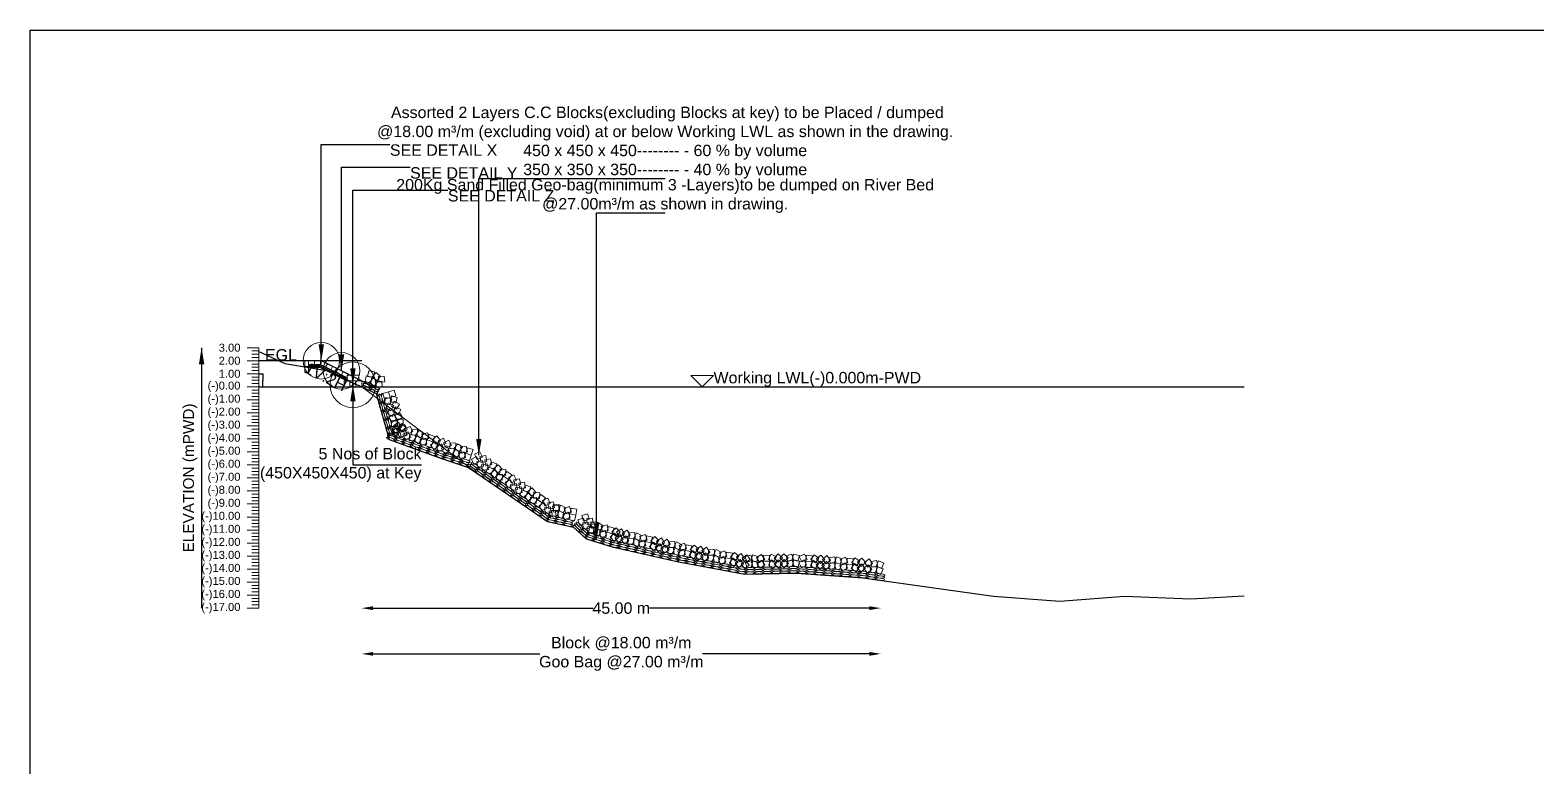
# Model space of a CAD drawing. Header units: inches. Extents: x 89000 to 1304432, y -10828 to 220529.
# Drawn here: x 1253995 to 1260590, y 163904 to 167133 of the extents above; entities that cross this region are included whole.
import ezdxf

# ---------------------------------------------------------------- set-up
doc = ezdxf.new("R2010")
doc.units = ezdxf.units.IN
doc.header["$LTSCALE"] = 7
doc.header["$MEASUREMENT"] = 0
for name, color, linetype, lineweight in [('Cross Section Labels', 7, 'Continuous', 9), ('Existing_Bed_Level for Xsection', 7, 'Continuous', 25), ('Long Section Labels', 7, 'Continuous', 9)]:
    doc.layers.add(name, color=color, linetype=linetype, lineweight=lineweight)
doc.styles.get("Standard").update_dxf_attribs({"font": 'arial.ttf'})
doc.dimstyles.new('Appron Lebeling Style', dxfattribs={"dimtxt": 50, "dimasz": 50, "dimexe": 0.18, "dimexo": 0.0625, "dimgap": 0.09, "dimtad": 0, "dimtih": 1, "dimtoh": 1, "dimdec": 4, "dimzin": 0, "dimdsep": 46, "dimtxsty": 'Standard', "dimcen": 0.09, "dimse1": 1, "dimse2": 1, "dimadec": 0, "dimazin": 0, "dimtfac": 1, "dimtdec": 4, "dimtofl": 0, "dimtmove": 0, "dimatfit": 3, "dimfxl": 1, "dimtolj": 1, "dimtzin": 0, "dimarcsym": 0})
doc.dimstyles.get("Standard").update_dxf_attribs({"dimtxt": 0.18, "dimasz": 0.18, "dimexe": 0.18, "dimexo": 0.0625, "dimgap": 0.09, "dimtad": 0, "dimtih": 1, "dimtoh": 1, "dimdec": 4, "dimzin": 0, "dimdsep": 46, "dimtxsty": 'Standard', "dimcen": 0.09, "dimadec": 0, "dimazin": 0, "dimtfac": 1, "dimtdec": 4, "dimtofl": 0, "dimtmove": 0, "dimatfit": 3, "dimfxl": 1, "dimtolj": 1, "dimtzin": 0, "dimarcsym": 0})

# ---------------------------------------------------------------- blocks, each defined once
blk = doc.blocks.new('*D56')
at = {"layer": 'Cross Section Labels', "color": 0, "lineweight": -2, "transparency": 16777216}
for p, q in [((1255495.4, 164603.2), (1256457.2, 164603.2)), ((1257666.2, 164603.2), (1256704.4, 164603.2))]:
    blk.add_line(p, q, dxfattribs=at)
at = {"layer": 'Cross Section Labels', "color": 0, "transparency": 16777216}
for points in [[(1255495.4, 164611.5), (1255495.4, 164594.9), (1255445.4, 164603.2)], [(1257666.2, 164611.5), (1257666.2, 164594.9), (1257716.2, 164603.2)]]:
    blk.add_solid(points, dxfattribs=at)
at = {"layer": 'Defpoints', "color": 0, "transparency": 16777216}
for p in [(1255445.4, 165572.2), (1257716.2, 164724.6), (1257716.2, 164603.2)]:
    blk.add_point(p, dxfattribs=at)
at = {"layer": 'Cross Section Labels', "color": 0, "transparency": 16777216, "insert": (1256580.8, 164603.2), "char_height": 50, "attachment_point": 5}
blk.add_mtext('\\A1;45.00 m', dxfattribs=at)
blk = doc.blocks.new('*D57')
at = {"layer": 'Cross Section Labels', "color": 0, "lineweight": -2, "transparency": 16777216}
for p, q in [((1255495.4, 164403.2), (1256225.2, 164403.2)), ((1257666.2, 164403.2), (1256936.4, 164403.2))]:
    blk.add_line(p, q, dxfattribs=at)
at = {"layer": 'Cross Section Labels', "color": 0, "transparency": 16777216}
for points in [[(1255495.4, 164411.5), (1255495.4, 164394.9), (1255445.4, 164403.2)], [(1257666.2, 164411.5), (1257666.2, 164394.9), (1257716.2, 164403.2)]]:
    blk.add_solid(points, dxfattribs=at)
at = {"layer": 'Defpoints', "color": 0, "transparency": 16777216}
for p in [(1255445.4, 165572.2), (1257716.2, 164724.6), (1257716.2, 164403.2)]:
    blk.add_point(p, dxfattribs=at)
at = {"layer": 'Cross Section Labels', "color": 0, "transparency": 16777216, "insert": (1256580.8, 164403.2), "char_height": 50, "attachment_point": 5}
blk.add_mtext('\\A1;Block @18.00 m³/m ^JGoo Bag @27.00 m³/m ', dxfattribs=at)
blk = doc.blocks.new('*D96')
at = {"layer": 'Cross Section Labels', "color": 0, "lineweight": -2, "transparency": 16777216}
for p, q in [((1254995.1, 165629.2), (1255013.8, 165629.2)), ((1255013.6, 165629), (1255013.6, 165600.9)), ((1254995.1, 165572.2), (1255013.8, 165572.2)), ((1255013.6, 165572.4), (1255013.6, 165600.5))]:
    blk.add_line(p, q, dxfattribs=at)
at = {"layer": 'Cross Section Labels', "color": 0, "transparency": 16777216}
for points in [[(1255013.6, 165629), (1255013.7, 165629), (1255013.6, 165629.2)], [(1255013.6, 165572.4), (1255013.7, 165572.4), (1255013.6, 165572.2)]]:
    blk.add_solid(points, dxfattribs=at)
at = {"layer": 'Defpoints', "color": 0, "transparency": 16777216}
for p in [(1254995.1, 165629.2), (1254995.1, 165572.2), (1255013.6, 165572.2)]:
    blk.add_point(p, dxfattribs=at)
at = {"layer": 'Cross Section Labels', "color": 0, "transparency": 16777216, "insert": (1255013.6, 165600.7), "char_height": 0.18, "attachment_point": 5}
blk.add_mtext('\\A1;57.0000', dxfattribs=at)

msp = doc.modelspace()

# ---------------------------------------------------------------- linework, layer by layer
msp.add_lwpolyline([(1253995.05601, 167133.42237), (1263995.05601, 167133.42237), (1263995.05601, 160062.42237), (1253995.05601, 160062.42237)], close=True)
at = {"layer": 'Cross Section Labels'}
msp.add_line((1255964.09012, 165183.60105), (1255445.38795, 165572.21237), dxfattribs=at)
msp.add_lwpolyline([(1256934.38795, 165572.21237), (1256984.38795, 165622.21237), (1256884.38795, 165622.21237)], close=True, dxfattribs=at)
for centre, radius in [((1255268.68795, 165686.21237), 80), ((1255357.03795, 165642.03737), 80), ((1255406.91295, 165580.76237), 100)]:
    msp.add_circle(centre, radius, dxfattribs=at)
at = {"layer": 'Existing_Bed_Level for Xsection'}
for points in [[(1254995.05601, 165727.13837), (1255109.06458, 165674.35637), (1255337.07444, 165636.16637), (1255394.08155, 165595.29737), (1255451.08866, 165569.64737), (1255508.09012, 165542.28737), (1255565.09724, 165341.07737), (1255798.80735, 165257.57237), (1255911.79886, 165219.38237), (1256258.32886, 164982.26237), (1256371.34122, 164957.18237), (1256427.87515, 164907.02237), (1256540.99355, 164871.68237), (1256830.88527, 164805.56237), (1257120.89434, 164751.98237), (1257346.9705, 164757.11237), (1257636.92875, 164736.02237), (1257926.97494, 164694.41237), (1258209.52274, 164656.22237), (1258499.49449, 164633.42237), (1258782.1697, 164655.08237), (1259072.07932, 164644.25237), (1259305.55734, 164656.79237)], [(1255445.38795, 165686.21237), (1254995.05601, 165686.21237)], [(1255496.68795, 165572.21237), (1255272.29854, 165684.40708), (1255268.68795, 165686.21237), (1255264.65119, 165686.21237), (1255213.35119, 165686.21237)], [(1255213.35119, 165669.11237), (1255264.65119, 165669.11237), (1255381.26295, 165610.80649)], [(1255213.35119, 165663.41237), (1255263.3056, 165663.41237), (1255381.26295, 165604.4337)], [(1255213.35119, 165657.71237), (1255261.96001, 165657.71237), (1255381.26295, 165598.06091)], [(1254995.05601, 165572.21237), (1259305.55734, 165572.21237)]]:
    msp.add_lwpolyline(points, dxfattribs=at)
at = {"layer": 'Long Section Labels'}
for points in [[(1254995.05601, 165743.21237), (1254945.05601, 165743.21237)], [(1254995.05601, 164603.21237), (1254995.05601, 164660.21237), (1254995.05601, 164717.21237), (1254995.05601, 164774.21237), (1254995.05601, 164831.21237), (1254995.05601, 164888.21237), (1254995.05601, 164945.21237), (1254995.05601, 165002.21237), (1254995.05601, 165059.21237), (1254995.05601, 165116.21237), (1254995.05601, 165173.21237), (1254995.05601, 165230.21237), (1254995.05601, 165287.21237), (1254995.05601, 165344.21237), (1254995.05601, 165401.21237), (1254995.05601, 165458.21237), (1254995.05601, 165515.21237), (1254995.05601, 165572.21237), (1254995.05601, 165629.21237), (1254995.05601, 165686.21237), (1254995.05601, 165743.21237)], [(1254995.05601, 165686.21237), (1254945.05601, 165686.21237)], [(1254995.05601, 165728.96237), (1254965.05601, 165728.96237)], [(1254995.05601, 165714.71237), (1254965.05601, 165714.71237)], [(1254995.05601, 165700.46237), (1254965.05601, 165700.46237)], [(1254995.05601, 165671.96237), (1254965.05601, 165671.96237)], [(1254995.05601, 165629.21237), (1254945.05601, 165629.21237)], [(1254995.05601, 165657.71237), (1254965.05601, 165657.71237)], [(1254995.05601, 165643.46237), (1254965.05601, 165643.46237)], [(1254995.05601, 165614.96237), (1254965.05601, 165614.96237)], [(1254995.05601, 165572.21237), (1254945.05601, 165572.21237)], [(1254995.05601, 165600.71237), (1254965.05601, 165600.71237)], [(1254995.05601, 165586.46237), (1254965.05601, 165586.46237)], [(1254995.05601, 165557.96237), (1254965.05601, 165557.96237)], [(1254995.05601, 165543.71237), (1254965.05601, 165543.71237)], [(1254995.05601, 165515.21237), (1254945.05601, 165515.21237)], [(1254995.05601, 165529.46237), (1254965.05601, 165529.46237)], [(1254995.05601, 165500.96237), (1254965.05601, 165500.96237)], [(1254995.05601, 165486.71237), (1254965.05601, 165486.71237)], [(1254995.05601, 165472.46237), (1254965.05601, 165472.46237)], [(1254995.05601, 165458.21237), (1254945.05601, 165458.21237)], [(1254995.05601, 165443.96237), (1254965.05601, 165443.96237)], [(1254995.05601, 165429.71237), (1254965.05601, 165429.71237)], [(1254995.05601, 165415.46237), (1254965.05601, 165415.46237)], [(1254995.05601, 165401.21237), (1254945.05601, 165401.21237)], [(1254995.05601, 165344.21237), (1254945.05601, 165344.21237)], [(1254995.05601, 165386.96237), (1254965.05601, 165386.96237)], [(1254995.05601, 165372.71237), (1254965.05601, 165372.71237)], [(1254995.05601, 165358.46237), (1254965.05601, 165358.46237)], [(1254995.05601, 165287.21237), (1254945.05601, 165287.21237)], [(1254995.05601, 165329.96237), (1254965.05601, 165329.96237)], [(1254995.05601, 165315.71237), (1254965.05601, 165315.71237)], [(1254995.05601, 165301.46237), (1254965.05601, 165301.46237)], [(1254995.05601, 165230.21237), (1254945.05601, 165230.21237)], [(1254995.05601, 165272.96237), (1254965.05601, 165272.96237)], [(1254995.05601, 165258.71237), (1254965.05601, 165258.71237)], [(1254995.05601, 165244.46237), (1254965.05601, 165244.46237)], [(1254995.05601, 165215.96237), (1254965.05601, 165215.96237)], [(1254995.05601, 165173.21237), (1254945.05601, 165173.21237)], [(1254995.05601, 165201.71237), (1254965.05601, 165201.71237)], [(1254995.05601, 165187.46237), (1254965.05601, 165187.46237)], [(1254995.05601, 165158.96237), (1254965.05601, 165158.96237)], [(1254995.05601, 165144.71237), (1254965.05601, 165144.71237)], [(1254995.05601, 165116.21237), (1254945.05601, 165116.21237)], [(1254995.05601, 165130.46237), (1254965.05601, 165130.46237)], [(1254995.05601, 165101.96237), (1254965.05601, 165101.96237)], [(1254995.05601, 165087.71237), (1254965.05601, 165087.71237)], [(1254995.05601, 165059.21237), (1254945.05601, 165059.21237)], [(1254995.05601, 165073.46237), (1254965.05601, 165073.46237)], [(1254995.05601, 165044.96237), (1254965.05601, 165044.96237)], [(1254995.05601, 165030.71237), (1254965.05601, 165030.71237)], [(1254995.05601, 165016.46237), (1254965.05601, 165016.46237)], [(1254995.05601, 165002.21237), (1254945.05601, 165002.21237)], [(1254995.05601, 164945.21237), (1254945.05601, 164945.21237)], [(1254995.05601, 164987.96237), (1254965.05601, 164987.96237)], [(1254995.05601, 164973.71237), (1254965.05601, 164973.71237)], [(1254995.05601, 164959.46237), (1254965.05601, 164959.46237)], [(1254995.05601, 164888.21237), (1254945.05601, 164888.21237)], [(1254995.05601, 164930.96237), (1254965.05601, 164930.96237)], [(1254995.05601, 164916.71237), (1254965.05601, 164916.71237)], [(1254995.05601, 164902.46237), (1254965.05601, 164902.46237)], [(1254995.05601, 164831.21237), (1254945.05601, 164831.21237)], [(1254995.05601, 164873.96237), (1254965.05601, 164873.96237)], [(1254995.05601, 164859.71237), (1254965.05601, 164859.71237)], [(1254995.05601, 164845.46237), (1254965.05601, 164845.46237)], [(1254995.05601, 164816.96237), (1254965.05601, 164816.96237)], [(1254995.05601, 164774.21237), (1254945.05601, 164774.21237)], [(1254995.05601, 164802.71237), (1254965.05601, 164802.71237)], [(1254995.05601, 164788.46237), (1254965.05601, 164788.46237)], [(1254995.05601, 164759.96237), (1254965.05601, 164759.96237)], [(1254995.05601, 164717.21237), (1254945.05601, 164717.21237)], [(1254995.05601, 164745.71237), (1254965.05601, 164745.71237)], [(1254995.05601, 164731.46237), (1254965.05601, 164731.46237)], [(1254995.05601, 164702.96237), (1254965.05601, 164702.96237)], [(1254995.05601, 164688.71237), (1254965.05601, 164688.71237)], [(1254995.05601, 164660.21237), (1254945.05601, 164660.21237)], [(1254995.05601, 164674.46237), (1254965.05601, 164674.46237)], [(1254995.05601, 164645.96237), (1254965.05601, 164645.96237)], [(1254995.05601, 164631.71237), (1254965.05601, 164631.71237)], [(1254995.05601, 164617.46237), (1254965.05601, 164617.46237)], [(1254995.05601, 164603.21237), (1254945.05601, 164603.21237)]]:
    msp.add_lwpolyline(points, dxfattribs=at)
for points in [[(1255213.35119, 165686.21237), (1255196.25119, 165686.21237), (1255196.25119, 165660.56237), (1255213.35119, 165660.56237)], [(1255239.00119, 165686.21237), (1255213.35119, 165686.21237), (1255213.35119, 165669.11237), (1255239.00119, 165669.11237)], [(1255264.65119, 165686.21237), (1255239.00119, 165686.21237), (1255239.00119, 165669.11237), (1255264.65119, 165669.11237)], [(1255295.2406, 165672.93605), (1255272.29854, 165684.40708), (1255264.65119, 165669.11237), (1255287.59325, 165657.64135)], [(1255318.18266, 165661.46502), (1255295.2406, 165672.93605), (1255287.59325, 165657.64135), (1255310.5353, 165646.17032)], [(1255213.35119, 165660.56237), (1255196.25119, 165660.56237), (1255196.25119, 165634.91237), (1255213.35119, 165634.91237)], [(1255341.12471, 165649.99399), (1255318.18266, 165661.46502), (1255310.5353, 165646.17032), (1255333.47736, 165634.69929)], [(1255364.06677, 165638.52296), (1255341.12471, 165649.99399), (1255333.47736, 165634.69929), (1255356.41942, 165623.22826)], [(1255387.00883, 165627.05194), (1255364.06677, 165638.52296), (1255356.41942, 165623.22826), (1255379.36148, 165611.75723)], [(1255406.91295, 165623.51237), (1255381.26295, 165623.51237), (1255381.26295, 165597.86237), (1255406.91295, 165597.86237)], [(1255432.56295, 165623.51237), (1255406.91295, 165623.51237), (1255406.91295, 165597.86237), (1255432.56295, 165597.86237)], [(1255490.11452, 165614.81164), (1255464.90462, 165619.54272), (1255460.17353, 165594.33282), (1255485.38344, 165589.60173)], [(1255501.21384, 165637.93582), (1255476.00394, 165642.6669), (1255471.27285, 165617.457), (1255496.48276, 165612.72591)], [(1255516.35329, 165594.84799), (1255496.89312, 165611.558), (1255480.18312, 165592.09782), (1255499.64329, 165575.38782)], [(1255527.45261, 165617.97217), (1255507.99244, 165634.68217), (1255491.28244, 165615.222), (1255510.74261, 165598.512)], [(1255544.31294, 165619.25348), (1255518.73599, 165617.319), (1255520.67047, 165591.74205), (1255546.24742, 165593.67653)], [(1255394.08795, 165597.86237), (1255368.43795, 165597.86237), (1255368.43795, 165572.21237), (1255394.08795, 165572.21237)], [(1255419.73795, 165597.86237), (1255394.08795, 165597.86237), (1255394.08795, 165572.21237), (1255419.73795, 165572.21237)], [(1255445.38795, 165597.86237), (1255419.73795, 165597.86237), (1255419.73795, 165572.21237), (1255445.38795, 165572.21237)], [(1255533.21361, 165596.1293), (1255507.63667, 165594.19482), (1255509.57115, 165568.61787), (1255535.14809, 165570.55235)], [(1255569.76642, 165525.33675), (1255562.77444, 165550.01538), (1255538.09581, 165543.0234), (1255545.0878, 165518.34477)], [(1255594.44505, 165532.32874), (1255587.45307, 165557.00737), (1255562.77444, 165550.01538), (1255569.76642, 165525.33675)], [(1255570.22454, 165493.93082), (1255576.49373, 165518.80289), (1255551.62166, 165525.07208), (1255545.35248, 165500.20001)], [(1255585.36748, 165489.75995), (1255562.97796, 165502.27521), (1255550.4627, 165479.88569), (1255572.85222, 165467.37043)], [(1255579.8581, 165442.69574), (1255592.35553, 165465.09522), (1255569.95605, 165477.59265), (1255557.45862, 165455.19317)], [(1255594.90317, 165500.92281), (1255601.17236, 165525.79488), (1255576.30029, 165532.06406), (1255570.0311, 165507.19199)], [(1255610.04611, 165496.75194), (1255587.65658, 165509.2672), (1255575.14132, 165486.87767), (1255597.53085, 165474.36241)], [(1255604.53673, 165449.68772), (1255617.03416, 165472.08721), (1255594.63467, 165484.58463), (1255582.13725, 165462.18515)], [(1255599.4845, 165431.02558), (1255586.33904, 165453.05101), (1255564.31362, 165439.90555), (1255577.45907, 165417.88012)], [(1255601.89542, 165398.14386), (1255601.53412, 165423.79131), (1255575.88667, 165423.43002), (1255576.24796, 165397.78256)], [(1255621.31431, 165397.71407), (1255604.69944, 165417.25553), (1255585.15798, 165400.64066), (1255601.77285, 165381.0992)], [(1255624.16313, 165438.01757), (1255611.01767, 165460.04299), (1255588.99224, 165446.89754), (1255602.1377, 165424.87211)], [(1255626.57405, 165405.13584), (1255626.21275, 165430.7833), (1255600.5653, 165430.422), (1255600.92659, 165404.77455)], [(1255638.69725, 165393.34855), (1255620.3134, 165411.23589), (1255602.42607, 165392.85204), (1255620.80991, 165374.96471)], [(1255633.50004, 165407.62429), (1255610.31325, 165396.65637), (1255621.28117, 165373.46958), (1255644.46796, 165384.4375)], [(1255612.68388, 165373.5596), (1255596.06901, 165393.10106), (1255576.52755, 165376.48619), (1255593.14242, 165356.94473)], [(1255614.01862, 165386.35657), (1255595.63477, 165404.2439), (1255577.74744, 165385.86006), (1255596.13128, 165367.97272)], [(1255618.71032, 165352.58636), (1255611.71833, 165377.26499), (1255587.03971, 165370.27301), (1255594.03169, 165345.59438)], [(1255624.86961, 165383.46982), (1255601.68282, 165372.5019), (1255612.65074, 165349.31511), (1255635.83753, 165360.28303)], [(1255643.38895, 165359.57835), (1255636.39696, 165384.25698), (1255611.71833, 165377.26499), (1255618.71032, 165352.58636)], [(1255659.99686, 165351.6662), (1255649.01048, 165374.84425), (1255625.83243, 165363.85787), (1255636.81881, 165340.67982)], [(1255668.62729, 165375.82067), (1255657.64091, 165398.99872), (1255634.46286, 165388.01234), (1255645.44924, 165364.83429)], [(1255680.89168, 165360.87459), (1255655.32612, 165362.95418), (1255653.24653, 165337.38862), (1255678.81209, 165335.30903)], [(1255689.52211, 165385.02906), (1255663.95655, 165387.10865), (1255661.87696, 165361.54309), (1255687.44252, 165359.4635)], [(1255709.06707, 165343.75246), (1255687.9723, 165358.34468), (1255673.38007, 165337.2499), (1255694.47485, 165322.65768)], [(1255717.6975, 165367.90692), (1255696.60273, 165382.49914), (1255682.0105, 165361.40437), (1255703.10528, 165346.81215)], [(1255725.70224, 165346.7829), (1255700.46589, 165342.19495), (1255705.05384, 165316.9586), (1255730.29019, 165321.54655)], [(1255734.33266, 165370.93736), (1255709.09632, 165366.34941), (1255713.68427, 165341.11307), (1255738.92062, 165345.70102)], [(1255764.55538, 165355.1568), (1255740.40091, 165363.78723), (1255731.77049, 165339.63277), (1255755.92495, 165331.00234)], [(1255790.39556, 165337.30106), (1255773.78069, 165356.84252), (1255754.23923, 165340.22765), (1255770.8541, 165320.68619)], [(1255802.5813, 165347.21128), (1255779.39451, 165336.24336), (1255790.36243, 165313.05657), (1255813.54922, 165324.02449)], [(1255755.92495, 165331.00234), (1255731.77049, 165339.63277), (1255723.14006, 165315.4783), (1255747.29452, 165306.84787)], [(1255781.76513, 165313.1466), (1255765.15026, 165332.68806), (1255745.6088, 165316.07319), (1255762.22367, 165296.53173)], [(1255793.95087, 165323.05682), (1255770.76408, 165312.0889), (1255781.732, 165288.90211), (1255804.91879, 165299.87003)], [(1255829.07811, 165291.2532), (1255818.09173, 165314.43125), (1255794.91368, 165303.44487), (1255805.90007, 165280.26682)], [(1255837.70854, 165315.40766), (1255826.72216, 165338.58571), (1255803.54411, 165327.59933), (1255814.53049, 165304.42128)], [(1255849.22644, 165301.33671), (1255823.62885, 165302.97555), (1255821.99002, 165277.37795), (1255847.58761, 165275.73912)], [(1255857.43945, 165325.63628), (1255831.84186, 165327.27511), (1255830.20303, 165301.67752), (1255855.80062, 165300.03869)], [(1255877.69263, 165284.70253), (1255856.34959, 165298.92916), (1255842.12296, 165277.58612), (1255863.466, 165263.35949)], [(1255885.90564, 165309.0021), (1255864.5626, 165323.22873), (1255850.33597, 165301.88569), (1255871.67901, 165287.65905)], [(1255894.27312, 165288.01912), (1255869.11956, 165282.99707), (1255874.14161, 165257.84351), (1255899.29517, 165262.86556)], [(1255902.48613, 165312.31868), (1255877.33257, 165307.29664), (1255882.35462, 165282.14308), (1255907.50818, 165287.16512)], [(1255924.76322, 165272.76158), (1255900.46365, 165280.97459), (1255892.25064, 165256.67502), (1255916.55021, 165248.46201)], [(1255932.97623, 165297.06115), (1255908.67666, 165305.27416), (1255900.46365, 165280.97459), (1255924.76322, 165272.76158)], [(1255973.67029, 165264.59091), (1255962.56644, 165287.71291), (1255939.44444, 165276.60907), (1255950.54829, 165253.48706)], [(1255959.1853, 165243.42236), (1255948.08145, 165266.54437), (1255924.95944, 165255.44052), (1255936.06329, 165232.31852)], [(1255973.48932, 165249.91079), (1255948.27657, 165245.19484), (1255952.99252, 165219.9821), (1255978.20526, 165224.69805)], [(1255987.97431, 165271.07934), (1255962.76157, 165266.36339), (1255967.47752, 165241.15065), (1255992.69026, 165245.86659)], [(1255999.38196, 165210.22497), (1255994.64594, 165235.43395), (1255969.43696, 165230.69793), (1255974.17298, 165205.48895)], [(1256013.86696, 165231.39352), (1256009.13094, 165256.6025), (1255983.92196, 165251.86647), (1255988.65798, 165226.6575)], [(1256021.93086, 165213.82155), (1255997.73291, 165222.3293), (1255989.22516, 165198.13136), (1256013.42311, 165189.6236)], [(1256036.41586, 165234.99009), (1256012.21791, 165243.49785), (1256003.71016, 165219.2999), (1256027.9081, 165210.79215)], [(1256044.83053, 165190.10183), (1256028.13619, 165209.57543), (1256008.66258, 165192.88108), (1256025.35693, 165173.40748)], [(1256059.31553, 165211.27037), (1256042.62118, 165230.74398), (1256023.14758, 165214.04963), (1256039.84192, 165194.57603)], [(1256076.17472, 165209.97421), (1256050.6009, 165211.94962), (1256048.62548, 165186.3758), (1256074.1993, 165184.40039)], [(1256061.68972, 165188.80566), (1256036.1159, 165190.78108), (1256034.14049, 165165.20726), (1256059.71431, 165163.23184)], [(1256086.91042, 165165.86324), (1256065.74188, 165180.34823), (1256051.25688, 165159.17969), (1256072.42543, 165144.69469)], [(1256101.39542, 165187.03178), (1256080.22687, 165201.51678), (1256065.74188, 165180.34823), (1256086.91042, 165165.86324)], [(1256107.36512, 165142.02739), (1256096.26128, 165165.14939), (1256073.13927, 165154.04554), (1256084.24312, 165130.92354)], [(1256121.85012, 165163.19593), (1256110.74627, 165186.31794), (1256087.62427, 165175.21409), (1256098.72812, 165152.09209)], [(1256121.66914, 165148.51581), (1256096.4564, 165143.79987), (1256101.17235, 165118.58713), (1256126.38509, 165123.30307)], [(1256136.15414, 165169.68436), (1256110.9414, 165164.96841), (1256115.65734, 165139.75567), (1256140.87008, 165144.47162)], [(1256162.04679, 165129.99854), (1256157.31077, 165155.20752), (1256132.10179, 165150.4715), (1256136.83781, 165125.26252)], [(1256147.56179, 165108.82999), (1256142.82577, 165134.03897), (1256117.61679, 165129.30295), (1256122.35281, 165104.09397)], [(1256170.11069, 165112.42657), (1256145.91274, 165120.93433), (1256137.40499, 165096.73638), (1256161.60293, 165088.22862)], [(1256184.59569, 165133.59512), (1256160.39774, 165142.10287), (1256151.88998, 165117.90493), (1256176.08793, 165109.39717)], [(1256193.01036, 165088.70685), (1256176.31601, 165108.18045), (1256156.84241, 165091.48611), (1256173.53676, 165072.0125)], [(1256207.49536, 165109.8754), (1256190.80101, 165129.349), (1256171.32741, 165112.65465), (1256188.02175, 165093.18105)], [(1256209.86955, 165087.41068), (1256184.29573, 165089.3861), (1256182.32031, 165063.81228), (1256207.89413, 165061.83687)], [(1256224.35455, 165108.57923), (1256198.78073, 165110.55465), (1256196.80531, 165084.98083), (1256222.37913, 165083.00541)], [(1256235.09025, 165064.46826), (1256213.9217, 165078.95326), (1256199.43671, 165057.78471), (1256220.60525, 165043.29971)], [(1256249.57525, 165085.63681), (1256228.4067, 165100.1218), (1256213.9217, 165078.95326), (1256235.09025, 165064.46826)], [(1256270.02995, 165061.80096), (1256258.9261, 165084.92296), (1256235.8041, 165073.81911), (1256246.90794, 165050.69711)], [(1256255.54495, 165040.63241), (1256244.4411, 165063.75441), (1256221.3191, 165052.65057), (1256232.42295, 165029.52856)], [(1256269.84897, 165047.12084), (1256244.63623, 165042.40489), (1256249.35217, 165017.19215), (1256274.56492, 165021.90809)], [(1256284.33397, 165068.28938), (1256259.12122, 165063.57344), (1256263.83717, 165038.3607), (1256289.04991, 165043.07664)], [(1256295.74162, 165007.43502), (1256291.0056, 165032.644), (1256265.79662, 165027.90797), (1256270.53264, 165002.699)], [(1256303.25839, 165031.29711), (1256277.63279, 165030.1787), (1256278.7512, 165004.55309), (1256304.3768, 165005.6715)], [(1256310.22661, 165028.60356), (1256305.49059, 165053.81254), (1256280.28162, 165049.07652), (1256285.01764, 165023.86754)], [(1256308.81551, 165056.3379), (1256283.1899, 165055.21949), (1256284.30831, 165029.59388), (1256309.93392, 165030.71229)], [(1256333.3457, 165017.81474), (1256310.59882, 165029.6681), (1256298.74546, 165006.92123), (1256321.49234, 164995.06787)], [(1256338.90282, 165042.85553), (1256316.15594, 165054.70889), (1256304.30258, 165031.96201), (1256327.04946, 165020.10865)], [(1256349.47436, 165022.892), (1256325.00523, 165015.19886), (1256332.69837, 164990.72974), (1256357.1675, 164998.42287)], [(1256355.03148, 165047.93279), (1256330.56235, 165040.23965), (1256338.25549, 165015.77052), (1256362.72462, 165023.46366)], [(1256381.4261, 165010.99559), (1256356.38532, 165016.5527), (1256350.8282, 164991.51192), (1256375.86899, 164985.9548)], [(1256386.98322, 165036.03637), (1256361.94244, 165041.59349), (1256356.38532, 165016.5527), (1256381.4261, 165010.99559)], [(1256440.63146, 164992.29281), (1256432.51251, 165016.62396), (1256408.18135, 165008.505), (1256416.30031, 164984.17385)], [(1256423.60805, 164973.1062), (1256415.4891, 164997.43735), (1256391.15794, 164989.31839), (1256399.2769, 164964.98724)], [(1256438.61238, 164977.75107), (1256413.00742, 164976.23165), (1256414.52684, 164950.6267), (1256440.1318, 164952.14612)], [(1256455.63579, 164996.93768), (1256430.03083, 164995.41826), (1256431.55025, 164969.81331), (1256457.15521, 164971.33273)], [(1256459.32799, 164935.13351), (1256457.78818, 164960.73725), (1256432.18444, 164959.19744), (1256433.72425, 164933.5937)], [(1256465.52559, 164955.6097), (1256439.89695, 164956.65614), (1256438.85051, 164931.0275), (1256464.47915, 164929.98105)], [(1256473.17447, 164980.09269), (1256447.54583, 164981.13914), (1256446.49939, 164955.51049), (1256472.12803, 164954.46405)], [(1256476.3514, 164954.32012), (1256474.81159, 164979.92386), (1256449.20785, 164978.38405), (1256450.74766, 164952.78031)], [(1256494.36884, 164939.63825), (1256472.70251, 164953.36751), (1256458.97325, 164931.70118), (1256480.63958, 164917.97192)], [(1256502.01772, 164964.12125), (1256480.35139, 164977.85051), (1256466.62213, 164956.18418), (1256488.28846, 164942.45492)], [(1256518.51708, 164967.82037), (1256493.48638, 164962.21799), (1256499.08877, 164937.18729), (1256524.11947, 164942.78968)], [(1256549.35186, 164953.27201), (1256524.86886, 164960.92089), (1256517.21998, 164936.43789), (1256541.70298, 164928.78901)], [(1256575.8914, 164936.47334), (1256558.50165, 164955.32855), (1256539.64643, 164937.9388), (1256557.03618, 164919.08359)], [(1256581.62304, 164950.29814), (1256559.90118, 164936.6569), (1256573.54242, 164914.93504), (1256595.26428, 164928.57629)], [(1256620.27525, 164922.88647), (1256606.61672, 164944.59745), (1256584.90573, 164930.93892), (1256598.56427, 164909.22793)], [(1256510.8682, 164943.33738), (1256485.8375, 164937.73499), (1256491.43989, 164912.70429), (1256516.47058, 164918.30668)], [(1256541.70298, 164928.78901), (1256517.21998, 164936.43789), (1256509.5711, 164911.9549), (1256534.0541, 164904.30602)], [(1256568.24252, 164911.99034), (1256550.85277, 164930.84556), (1256531.99755, 164913.45581), (1256549.3873, 164894.60059)], [(1256575.91914, 164925.29038), (1256554.19728, 164911.64914), (1256567.83853, 164889.92728), (1256589.56038, 164903.56853)], [(1256614.57135, 164897.87871), (1256600.91282, 164919.58969), (1256579.20183, 164905.93116), (1256592.86037, 164884.22017)], [(1256634.22617, 164909.50094), (1256608.59445, 164908.53285), (1256609.56253, 164882.90113), (1256635.19426, 164883.86921)], [(1256639.93007, 164934.5087), (1256614.29835, 164933.54061), (1256615.26643, 164907.90889), (1256640.89815, 164908.87697)], [(1256664.23388, 164895.84233), (1256641.55692, 164907.8289), (1256629.57034, 164885.15194), (1256652.2473, 164873.16537)], [(1256669.93778, 164920.85009), (1256647.26082, 164932.83666), (1256635.27424, 164910.1597), (1256657.9512, 164898.17313)], [(1256680.39204, 164900.82489), (1256655.87821, 164893.27541), (1256663.4277, 164868.76158), (1256687.94153, 164876.31106)], [(1256686.09594, 164925.83265), (1256661.58211, 164918.28317), (1256669.1316, 164893.76934), (1256693.64542, 164901.31882)], [(1256712.27346, 164888.74127), (1256687.2657, 164894.44517), (1256681.5618, 164869.43741), (1256706.56956, 164863.73351)], [(1256717.97736, 164913.74903), (1256692.9696, 164919.45293), (1256687.2657, 164894.44517), (1256712.27346, 164888.74127)], [(1256740.04948, 164874.07719), (1256721.23363, 164891.50953), (1256703.8013, 164872.69368), (1256722.61714, 164855.26135)], [(1256745.75338, 164899.08495), (1256726.93753, 164916.51729), (1256709.5052, 164897.70144), (1256728.32104, 164880.26911)], [(1256750.97345, 164885.36309), (1256729.2516, 164871.72185), (1256742.89284, 164849.99999), (1256764.6147, 164863.64123)], [(1256756.67735, 164910.37085), (1256734.9555, 164896.7296), (1256748.59674, 164875.00775), (1256770.3186, 164888.64899)], [(1256789.62567, 164857.95142), (1256775.96713, 164879.6624), (1256754.25615, 164866.00386), (1256767.91468, 164844.29288)], [(1256795.32957, 164882.95918), (1256781.67103, 164904.67016), (1256759.96005, 164891.01162), (1256773.61858, 164869.30064)], [(1256814.98439, 164894.5814), (1256789.35266, 164893.61332), (1256790.32075, 164867.9816), (1256815.95247, 164868.94968)], [(1256844.99209, 164880.92279), (1256822.31514, 164892.90937), (1256810.32856, 164870.23241), (1256833.00552, 164858.24583)], [(1256857.78634, 164887.09333), (1256833.60731, 164878.53196), (1256842.16869, 164854.35293), (1256866.34771, 164862.9143)], [(1256890.14224, 164876.34463), (1256864.9191, 164881.00468), (1256860.25906, 164855.78154), (1256885.48219, 164851.1215)], [(1256918.50349, 164862.84715), (1256898.97967, 164879.48275), (1256882.34407, 164859.95893), (1256901.86789, 164843.32333)], [(1256809.28049, 164869.57365), (1256783.64876, 164868.60556), (1256784.61685, 164842.97384), (1256810.24857, 164843.94192)], [(1256839.2882, 164855.91503), (1256816.61124, 164867.90161), (1256804.62466, 164845.22465), (1256827.30162, 164833.23807)], [(1256853.1263, 164861.8702), (1256828.94727, 164853.30883), (1256837.50864, 164829.1298), (1256861.68767, 164837.69117)], [(1256885.48219, 164851.1215), (1256860.25906, 164855.78154), (1256855.59901, 164830.55841), (1256880.82215, 164825.89836)], [(1256913.84344, 164837.62402), (1256894.31963, 164854.25961), (1256877.68403, 164834.7358), (1256897.20784, 164818.1002)], [(1256924.28912, 164849.354), (1256903.15273, 164834.82211), (1256917.68462, 164813.68573), (1256938.821, 164828.21761)], [(1256928.94917, 164874.57713), (1256907.81278, 164860.04525), (1256922.34466, 164838.90886), (1256943.48105, 164853.44074)], [(1256964.04676, 164823.57177), (1256949.49805, 164844.69658), (1256928.37324, 164830.14786), (1256942.92195, 164809.02306)], [(1256968.70681, 164848.7949), (1256954.1581, 164869.91971), (1256933.03329, 164855.371), (1256947.582, 164834.24619)], [(1256983.20178, 164836.00051), (1256957.6324, 164833.96841), (1256959.6645, 164808.39903), (1256985.23387, 164810.43113)], [(1256987.86182, 164861.22364), (1256962.29244, 164859.19154), (1256964.32454, 164833.62217), (1256989.89392, 164835.65426)], [(1257013.75101, 164823.60034), (1256990.59566, 164834.63447), (1256979.56153, 164811.47911), (1257002.71688, 164800.44498)], [(1257018.41106, 164848.82347), (1256995.2557, 164859.8576), (1256984.22157, 164836.70225), (1257007.37693, 164825.66812)], [(1257029.68823, 164829.24988), (1257005.5092, 164820.68851), (1257014.07058, 164796.50948), (1257038.2496, 164805.07085)], [(1257034.34828, 164854.47301), (1257010.16925, 164845.91164), (1257018.73062, 164821.73261), (1257042.90965, 164830.29398)], [(1257062.04413, 164818.50118), (1257036.82099, 164823.16122), (1257032.16095, 164797.93809), (1257057.38408, 164793.27804)], [(1257066.70417, 164843.72431), (1257041.48104, 164848.38436), (1257036.82099, 164823.16122), (1257062.04413, 164818.50118)], [(1257090.40538, 164805.0037), (1257070.88156, 164821.63929), (1257054.24596, 164802.11548), (1257073.76978, 164785.47988)], [(1257095.06542, 164830.22683), (1257075.54161, 164846.86243), (1257058.90601, 164827.33861), (1257078.42983, 164810.70301)], [(1257100.85106, 164816.73368), (1257079.71467, 164802.20179), (1257094.24655, 164781.06541), (1257115.38294, 164795.59729)], [(1257105.5111, 164841.95681), (1257084.37471, 164827.42493), (1257098.9066, 164806.28854), (1257120.04299, 164820.82042)], [(1257145.26874, 164816.17458), (1257130.72003, 164837.29939), (1257109.59522, 164822.75068), (1257124.14394, 164801.62587)], [(1257147.88288, 164835.87039), (1257123.26531, 164828.66639), (1257130.4693, 164804.04882), (1257155.08688, 164811.25281)], [(1257180.31896, 164829.96102), (1257155.39996, 164836.04096), (1257149.32002, 164811.12195), (1257174.23902, 164805.04201)], [(1257194.76907, 164838.74206), (1257172.84421, 164825.42956), (1257186.15671, 164803.50469), (1257208.08157, 164816.81719)], [(1257195.35096, 164813.09866), (1257173.42609, 164799.78616), (1257186.73859, 164777.86129), (1257208.66346, 164791.17379)], [(1257228.63705, 164834.8179), (1257202.99365, 164834.23602), (1257203.57553, 164808.59262), (1257229.21893, 164809.1745)], [(1257259.15491, 164827.38807), (1257236.64876, 164839.69237), (1257224.34446, 164817.18622), (1257246.85061, 164804.88192)], [(1257259.7368, 164801.74467), (1257237.23065, 164814.04897), (1257224.92635, 164791.54282), (1257247.4325, 164779.23852)], [(1257266.98885, 164841.00182), (1257249.2603, 164822.4648), (1257267.79732, 164804.73625), (1257285.52587, 164823.27327)], [(1257267.57074, 164815.35842), (1257249.84219, 164796.8214), (1257268.37921, 164779.09285), (1257286.10776, 164797.62987)], [(1257311.16894, 164823.86959), (1257292.61781, 164841.58338), (1257274.90403, 164823.03224), (1257293.45516, 164805.31846)], [(1257311.75083, 164798.2262), (1257293.1997, 164815.93998), (1257275.48592, 164797.38884), (1257294.03705, 164779.67506)], [(1257327.38667, 164839.94359), (1257302.7691, 164832.73959), (1257309.9731, 164808.12202), (1257334.59067, 164815.32602)], [(1257327.96856, 164814.30019), (1257303.35099, 164807.09619), (1257310.55498, 164782.47862), (1257335.17256, 164789.68262)], [(1257359.82276, 164834.03422), (1257334.90375, 164840.11416), (1257328.82381, 164815.19516), (1257353.74282, 164809.11522)], [(1257360.40464, 164808.39083), (1257335.48564, 164814.47077), (1257329.4057, 164789.55176), (1257354.3247, 164783.47182)], [(1257380.44291, 164814.24618), (1257357.35083, 164803.08023), (1257368.51678, 164779.98815), (1257391.60886, 164791.1541)], [(1257382.30364, 164839.8286), (1257359.21156, 164828.66265), (1257370.37751, 164805.57057), (1257393.46958, 164816.73652)], [(1257415.64456, 164832.6997), (1257390.06214, 164834.56043), (1257388.20142, 164808.97801), (1257413.78384, 164807.11728)], [(1257445.31702, 164822.3998), (1257424.08374, 164836.78974), (1257409.6938, 164815.55646), (1257430.92708, 164801.16652)], [(1257454.41077, 164835.20638), (1257434.99885, 164818.44034), (1257451.76489, 164799.02843), (1257471.17681, 164815.79447)], [(1257496.76027, 164813.94815), (1257479.97878, 164833.3467), (1257460.58022, 164816.56521), (1257477.36172, 164797.16665)], [(1257514.43387, 164828.40609), (1257489.24252, 164823.57715), (1257494.07147, 164798.3858), (1257519.26281, 164803.21475)], [(1257546.16051, 164819.43724), (1257521.93307, 164827.86064), (1257513.50967, 164803.6332), (1257537.73711, 164795.2098)], [(1257561.38057, 164826.80351), (1257538.28849, 164815.63756), (1257549.45444, 164792.54548), (1257572.54652, 164803.71143)], [(1257594.7215, 164819.67461), (1257569.13908, 164821.53534), (1257567.27835, 164795.95292), (1257592.86077, 164794.09219)], [(1257624.39396, 164809.37471), (1257603.16067, 164823.76465), (1257588.77074, 164802.53137), (1257610.00402, 164788.14143)], [(1257633.4877, 164822.18129), (1257614.07579, 164805.41525), (1257630.84183, 164786.00333), (1257650.25374, 164802.76938)], [(1257680.27388, 164798.0479), (1257664.88783, 164818.57087), (1257644.36487, 164803.18482), (1257659.75092, 164782.66185)], [(1257140.6087, 164790.95145), (1257126.05999, 164812.07626), (1257104.93518, 164797.52754), (1257119.48389, 164776.40274)], [(1257148.46477, 164810.22699), (1257123.84719, 164803.02299), (1257131.05119, 164778.40542), (1257155.66876, 164785.60941)], [(1257180.90085, 164804.31762), (1257155.98185, 164810.39756), (1257149.90191, 164785.47856), (1257174.82091, 164779.39862)], [(1257229.21893, 164809.1745), (1257203.57553, 164808.59262), (1257204.15742, 164782.94922), (1257229.80082, 164783.5311)], [(1257413.78384, 164807.11728), (1257388.20142, 164808.97801), (1257386.34069, 164783.39559), (1257411.92311, 164781.53486)], [(1257443.45629, 164796.81738), (1257422.22301, 164811.20732), (1257407.83307, 164789.97404), (1257429.06636, 164775.5841)], [(1257452.55004, 164809.62396), (1257433.13813, 164792.85792), (1257449.90417, 164773.44601), (1257469.31608, 164790.21205)], [(1257494.89955, 164788.36573), (1257478.11805, 164807.76428), (1257458.7195, 164790.98279), (1257475.50099, 164771.58423)], [(1257512.57314, 164802.82367), (1257487.3818, 164797.99473), (1257492.21074, 164772.80338), (1257517.40209, 164777.63233)], [(1257544.29978, 164793.85482), (1257520.07234, 164802.27822), (1257511.64894, 164778.05078), (1257535.87638, 164769.62738)], [(1257559.51985, 164801.22109), (1257536.42777, 164790.05514), (1257547.59372, 164766.96306), (1257570.68579, 164778.12901)], [(1257592.86077, 164794.09219), (1257567.27835, 164795.95292), (1257565.41763, 164770.3705), (1257591.00005, 164768.50977)], [(1257622.53323, 164783.79229), (1257601.29995, 164798.18223), (1257586.91001, 164776.94895), (1257608.14329, 164762.55901)], [(1257631.62698, 164796.59887), (1257612.21506, 164779.83283), (1257628.9811, 164760.42091), (1257648.39302, 164777.18696)], [(1257676.63142, 164772.65785), (1257661.24538, 164793.18081), (1257640.72241, 164777.79476), (1257656.10846, 164757.2718)], [(1257695.2714, 164785.84646), (1257669.80436, 164782.78827), (1257672.86256, 164757.32123), (1257698.32959, 164760.37943)], [(1257698.91385, 164811.23652), (1257673.44681, 164808.17832), (1257676.50501, 164782.71129), (1257701.97205, 164785.76949)], [(1257726.29436, 164774.68422), (1257702.71421, 164784.77872), (1257692.61971, 164761.19857), (1257716.19986, 164751.10406)], [(1257729.93682, 164800.07427), (1257706.35667, 164810.16878), (1257696.26216, 164786.58863), (1257719.84231, 164776.49412)]]:
    msp.add_lwpolyline(points, close=True, dxfattribs=at)
for centre, major_axis in [((1255464.6512, 165568.51174), (17.10161, -8.20856)), ((1255468.84428, 165577.24754), (17.10161, -8.20856)), ((1255473.03735, 165585.98334), (17.10161, -8.20856)), ((1255498.85443, 165552.09461), (17.10161, -8.20856)), ((1255503.0475, 165560.83041), (17.10161, -8.20856)), ((1255507.24058, 165569.56621), (17.10161, -8.20856)), ((1255519.66707, 165519.19966), (5.17096, -18.25122)), ((1255528.99011, 165521.84107), (5.17096, -18.25122)), ((1255538.31315, 165524.48249), (5.17096, -18.25122)), ((1255530.00899, 165482.69723), (5.17096, -18.25122)), ((1255539.33203, 165485.33864), (5.17096, -18.25122)), ((1255548.65507, 165487.98006), (5.17096, -18.25122)), ((1255540.35092, 165446.19479), (5.17096, -18.25122)), ((1255549.67395, 165448.83621), (5.17096, -18.25122)), ((1255550.69284, 165409.69236), (5.17096, -18.25122)), ((1255558.99699, 165451.47763), (5.17096, -18.25122)), ((1255560.01588, 165412.33378), (5.17096, -18.25122)), ((1255569.33891, 165414.9752), (5.17096, -18.25122)), ((1255561.03476, 165373.18993), (5.17096, -18.25122)), ((1255572.31672, 165343.64282), (17.86357, -6.38268)), ((1255575.5771, 165352.76784), (17.86357, -6.38268)), ((1255578.83749, 165361.89286), (17.86357, -6.38268)), ((1255570.3578, 165375.83135), (5.17096, -18.25122)), ((1255579.68084, 165378.47276), (5.17096, -18.25122)), ((1255611.30424, 165340.00248), (17.86357, -6.38268)), ((1255614.56463, 165349.1275), (17.86357, -6.38268)), ((1255650.29177, 165336.36213), (17.86357, -6.38268)), ((1255608.04386, 165330.87746), (17.86357, -6.38268)), ((1255643.771, 165318.11209), (17.86357, -6.38268)), ((1255647.03138, 165327.23711), (17.86357, -6.38268)), ((1255679.49813, 165305.34673), (17.86357, -6.38268)), ((1255682.75852, 165314.47175), (17.86357, -6.38268)), ((1255686.0189, 165323.59677), (17.86357, -6.38268)), ((1255715.22527, 165292.58137), (17.86357, -6.38268)), ((1255718.48566, 165301.70639), (17.86357, -6.38268)), ((1255721.74604, 165310.83141), (17.86357, -6.38268)), ((1255750.95241, 165279.816), (17.86357, -6.38268)), ((1255754.21279, 165288.94102), (17.86357, -6.38268)), ((1255757.47318, 165298.06604), (17.86357, -6.38268)), ((1255786.67955, 165267.05064), (17.86357, -6.38268)), ((1255789.93993, 165276.17566), (17.86357, -6.38268)), ((1255793.20032, 165285.30068), (17.86357, -6.38268)), ((1255828.6652, 165273.05201), (17.97088, -6.07398)), ((1255822.45981, 165254.69234), (17.97088, -6.07398)), ((1255825.56251, 165263.87217), (17.97088, -6.07398)), ((1255858.40157, 165242.54438), (17.97088, -6.07398)), ((1255861.50427, 165251.72422), (17.97088, -6.07398)), ((1255864.60696, 165260.90405), (17.97088, -6.07398)), ((1255894.34333, 165230.39643), (17.97088, -6.07398)), ((1255897.44603, 165239.57626), (17.97088, -6.07398)), ((1255900.54872, 165248.7561), (17.97088, -6.07398)), ((1255929.28773, 165213.28598), (15.65532, -10.71246)), ((1255934.75984, 165221.28298), (15.65532, -10.71246)), ((1255940.23195, 165229.27999), (15.65532, -10.71246)), ((1255966.07047, 165199.85806), (15.65532, -10.71246)), ((1255971.54258, 165207.85507), (15.65532, -10.71246)), ((1255960.59836, 165191.86106), (15.65532, -10.71246)), ((1255991.90899, 165170.43614), (15.65532, -10.71246)), ((1255997.3811, 165178.43314), (15.65532, -10.71246)), ((1256002.85321, 165186.43015), (15.65532, -10.71246)), ((1256023.21963, 165149.01122), (15.65532, -10.71246)), ((1256028.69174, 165157.00822), (15.65532, -10.71246)), ((1256034.16385, 165165.00523), (15.65532, -10.71246)), ((1256060.00237, 165135.5833), (15.65532, -10.71246)), ((1256065.47448, 165143.58031), (15.65532, -10.71246)), ((1256054.53026, 165127.5863), (15.65532, -10.71246)), ((1256085.84089, 165106.16138), (15.65532, -10.71246)), ((1256091.313, 165114.15838), (15.65532, -10.71246)), ((1256096.78511, 165122.15539), (15.65532, -10.71246)), ((1256117.15152, 165084.73646), (15.65532, -10.71246)), ((1256122.62363, 165092.73347), (15.65532, -10.71246)), ((1256128.09574, 165100.73047), (15.65532, -10.71246)), ((1256153.93427, 165071.30855), (15.65532, -10.71246)), ((1256159.40638, 165079.30555), (15.65532, -10.71246)), ((1256148.46216, 165063.31154), (15.65532, -10.71246)), ((1256179.77279, 165041.88662), (15.65532, -10.71246)), ((1256185.2449, 165049.88363), (15.65532, -10.71246)), ((1256190.71701, 165057.88063), (15.65532, -10.71246)), ((1256211.08342, 165020.4617), (15.65532, -10.71246)), ((1256216.55553, 165028.45871), (15.65532, -10.71246)), ((1256222.02764, 165036.45571), (15.65532, -10.71246)), ((1256242.39405, 164999.03678), (15.65532, -10.71246)), ((1256247.86616, 165007.03379), (15.65532, -10.71246)), ((1256253.33827, 165015.03079), (15.65532, -10.71246)), ((1256274.33043, 164983.67414), (18.51905, -4.1098)), ((1256276.42979, 164993.13399), (18.51905, -4.1098)), ((1256278.52914, 165002.59384), (18.51905, -4.1098)), ((1256311.36853, 164975.45454), (18.51905, -4.1098)), ((1256313.46789, 164984.91439), (18.51905, -4.1098)), ((1256315.56725, 164994.37425), (18.51905, -4.1098)), ((1256348.40664, 164967.23495), (18.51905, -4.1098)), ((1256350.50599, 164976.6948), (18.51905, -4.1098)), ((1256352.60535, 164986.15465), (18.51905, -4.1098)), ((1256384.5588, 164951.93215), (14.18956, -12.58976)), ((1256390.98986, 164959.18042), (14.18956, -12.58976)), ((1256397.42093, 164966.4287), (14.18956, -12.58976)), ((1256419.36899, 164934.00091), (14.18956, -12.58976)), ((1256425.80006, 164941.24918), (14.18956, -12.58976)), ((1256412.93793, 164926.75263), (14.18956, -12.58976)), ((1256442.36926, 164907.57012), (18.10654, -5.65677)), ((1256445.25883, 164916.81926), (18.10654, -5.65677)), ((1256448.14841, 164926.06839), (18.10654, -5.65677)), ((1256478.58233, 164896.25658), (18.10654, -5.65677)), ((1256481.47191, 164905.50571), (18.10654, -5.65677)), ((1256484.36148, 164914.75484), (18.10654, -5.65677)), ((1256514.7954, 164884.94304), (18.10654, -5.65677)), ((1256517.68498, 164894.19217), (18.10654, -5.65677)), ((1256520.57456, 164903.4413), (18.10654, -5.65677)), ((1256550.82478, 164874.40944), (18.49463, -4.21835)), ((1256552.97959, 164883.85682), (18.49463, -4.21835)), ((1256555.13439, 164893.3042), (18.49463, -4.21835)), ((1256589.96884, 164875.42012), (18.49463, -4.21835)), ((1256592.12365, 164884.8675), (18.49463, -4.21835)), ((1256629.1129, 164876.43079), (18.49463, -4.21835)), ((1256587.81403, 164865.97274), (18.49463, -4.21835)), ((1256624.80329, 164857.53604), (18.49463, -4.21835)), ((1256626.9581, 164866.98342), (18.49463, -4.21835)), ((1256661.79254, 164849.09934), (18.49463, -4.21835)), ((1256663.94735, 164858.54672), (18.49463, -4.21835)), ((1256666.10216, 164867.99409), (18.49463, -4.21835)), ((1256698.7818, 164840.66264), (18.49463, -4.21835)), ((1256700.93661, 164850.11002), (18.49463, -4.21835)), ((1256703.09141, 164859.55739), (18.49463, -4.21835)), ((1256735.77105, 164832.22594), (18.49463, -4.21835)), ((1256737.92586, 164841.67332), (18.49463, -4.21835)), ((1256740.08067, 164851.12069), (18.49463, -4.21835)), ((1256772.76031, 164823.78924), (18.49463, -4.21835)), ((1256774.91512, 164833.23662), (18.49463, -4.21835)), ((1256777.06992, 164842.68399), (18.49463, -4.21835)), ((1256809.74956, 164815.35254), (18.49463, -4.21835)), ((1256811.90437, 164824.79992), (18.49463, -4.21835)), ((1256814.05918, 164834.24729), (18.49463, -4.21835)), ((1256846.6689, 164807.5733), (18.65391, -3.44636)), ((1256848.42937, 164817.10204), (18.65391, -3.44636)), ((1256850.18983, 164826.63078), (18.65391, -3.44636)), ((1256885.73718, 164810.20931), (18.65391, -3.44636)), ((1256887.49764, 164819.73805), (18.65391, -3.44636)), ((1256924.80546, 164812.84533), (18.65391, -3.44636)), ((1256883.97672, 164800.68057), (18.65391, -3.44636)), ((1256921.28454, 164793.78785), (18.65391, -3.44636)), ((1256923.045, 164803.31659), (18.65391, -3.44636)), ((1256958.59236, 164786.89512), (18.65391, -3.44636)), ((1256960.35282, 164796.42386), (18.65391, -3.44636)), ((1256962.11328, 164805.9526), (18.65391, -3.44636)), ((1256995.90017, 164780.0024), (18.65391, -3.44636)), ((1256997.66063, 164789.53114), (18.65391, -3.44636)), ((1256999.4211, 164799.05987), (18.65391, -3.44636)), ((1257033.20799, 164773.10967), (18.65391, -3.44636)), ((1257034.96845, 164782.63841), (18.65391, -3.44636)), ((1257036.72891, 164792.16715), (18.65391, -3.44636)), ((1257070.51581, 164766.21695), (18.65391, -3.44636)), ((1257072.27627, 164775.74569), (18.65391, -3.44636)), ((1257074.03673, 164785.27442), (18.65391, -3.44636)), ((1257107.82362, 164759.32422), (18.65391, -3.44636)), ((1257109.58409, 164768.85296), (18.65391, -3.44636)), ((1257111.34455, 164778.3817), (18.65391, -3.44636)), ((1257144.09082, 164776.73997), (18.96472, 0.43034)), ((1257144.31065, 164767.05247), (18.96472, 0.43034)), ((1257144.53047, 164757.36496), (18.96472, 0.43034)), ((1257182.02026, 164777.60065), (18.96472, 0.43034)), ((1257182.24008, 164767.91314), (18.96472, 0.43034)), ((1257182.45991, 164758.22563), (18.96472, 0.43034)), ((1257219.94969, 164778.46132), (18.96472, 0.43034)), ((1257220.16952, 164768.77381), (18.96472, 0.43034)), ((1257220.38934, 164759.08631), (18.96472, 0.43034)), ((1257257.87913, 164779.322), (18.96472, 0.43034)), ((1257258.09895, 164769.63449), (18.96472, 0.43034)), ((1257258.31878, 164759.94698), (18.96472, 0.43034)), ((1257295.80857, 164780.18267), (18.96472, 0.43034)), ((1257296.02839, 164770.49516), (18.96472, 0.43034)), ((1257296.24821, 164760.80766), (18.96472, 0.43034)), ((1257333.738, 164781.04334), (18.96472, 0.43034)), ((1257333.95783, 164771.35584), (18.96472, 0.43034)), ((1257334.17765, 164761.66833), (18.96472, 0.43034)), ((1257372.50843, 164760.11268), (18.91962, -1.37611)), ((1257373.21138, 164769.77715), (18.91962, -1.37611)), ((1257373.91432, 164779.44162), (18.91962, -1.37611)), ((1257410.34768, 164757.36046), (18.91962, -1.37611)), ((1257411.05062, 164767.02493), (18.91962, -1.37611)), ((1257411.75356, 164776.6894), (18.91962, -1.37611)), ((1257448.18692, 164754.60824), (18.91962, -1.37611)), ((1257448.88986, 164764.27271), (18.91962, -1.37611)), ((1257449.5928, 164773.93718), (18.91962, -1.37611)), ((1257486.02616, 164751.85601), (18.91962, -1.37611)), ((1257486.7291, 164761.52048), (18.91962, -1.37611)), ((1257487.43204, 164771.18495), (18.91962, -1.37611)), ((1257523.8654, 164749.10379), (18.91962, -1.37611)), ((1257524.56834, 164758.76826), (18.91962, -1.37611)), ((1257525.27128, 164768.43273), (18.91962, -1.37611)), ((1257561.70464, 164746.35157), (18.91962, -1.37611)), ((1257562.40758, 164756.01604), (18.91962, -1.37611)), ((1257563.11052, 164765.68051), (18.91962, -1.37611)), ((1257599.54388, 164743.59935), (18.91962, -1.37611)), ((1257600.24682, 164753.26382), (18.91962, -1.37611)), ((1257600.94976, 164762.92829), (18.91962, -1.37611)), ((1257637.7189, 164740.80362), (18.77736, -2.6938)), ((1257639.09494, 164750.39542), (18.77736, -2.6938)), ((1257640.47097, 164759.98722), (18.77736, -2.6938)), ((1257676.64965, 164745.00783), (18.77736, -2.6938)), ((1257678.02569, 164754.59962), (18.77736, -2.6938)), ((1257715.58041, 164749.21203), (18.77736, -2.6938)), ((1257675.27361, 164735.41603), (18.77736, -2.6938)), ((1257712.82833, 164730.02843), (18.77736, -2.6938)), ((1257714.20437, 164739.62023), (18.77736, -2.6938))]:
    msp.add_ellipse(centre, major_axis=major_axis, ratio=0.255, dxfattribs=at)

# ---------------------------------------------------------------- texts
at = {"layer": 'Cross Section Labels', "char_height": 50}
for s, insert, attachment_point in [(' Assorted 2 Layers C.C Blocks(excluding Blocks at key) to be Placed / dumped^J@18.00 m³/m (excluding void) at or below Working LWL as shown in the drawing.^J450 x 450 x 450-------- - 60 % by volume^J350 x 350 x 350-------- - 40 % by volume', (1256772.8713, 166483.42237), 8), ('SEE DETAIL X', (1255568.68795, 166633.42237), 1), ('SEE DETAIL Y', (1255657.03795, 166533.42237), 1), ('200Kg Sand Filled Geo-bag(minimum 3 -Layers)to be dumped on River Bed^J@27.00m³/m as shown in drawing.', (1256772.8713, 166333.42237), 8), ('SEE DETAIL Z', (1255822.33795, 166433.42237), 1), ('EGL', (1255162.05119, 165686.21237), 9), ('Working LWL(-)0.000m-PWD', (1256984.38795, 165572.21237), 7), ('5 Nos of Block ^J(450X450X450) at Key', (1255706.91295, 165230.21237), 6)]:
    msp.add_mtext(s, dxfattribs=dict(at, insert=insert, attachment_point=attachment_point))
at = {"layer": 'Cross Section Labels', "insert": (1255300.11736, 165638.6337), "char_height": 50, "attachment_point": 2, "rotation": 333.434948823}
msp.add_mtext('1V:2H', dxfattribs=at)
at = {"layer": 'Long Section Labels', "char_height": 35, "attachment_point": 6}
for s, insert in [('3.00', (1254915.05601, 165743.21237)), ('2.00', (1254915.05601, 165686.21237)), ('1.00', (1254915.05601, 165629.21237)), ('(-)0.00', (1254915.05601, 165572.21237)), ('(-)1.00', (1254915.05601, 165515.21237)), ('(-)2.00', (1254915.05601, 165458.21237)), ('(-)3.00', (1254915.05601, 165401.21237)), ('(-)4.00', (1254915.05601, 165344.21237)), ('(-)5.00', (1254915.05601, 165287.21237)), ('(-)6.00', (1254915.05601, 165230.21237)), ('(-)7.00', (1254915.05601, 165173.21237)), ('(-)8.00', (1254915.05601, 165116.21237)), ('(-)9.00', (1254915.05601, 165059.21237)), ('(-)10.00', (1254915.05601, 165002.21237)), ('(-)11.00', (1254915.05601, 164945.21237)), ('(-)12.00', (1254915.05601, 164888.21237)), ('(-)13.00', (1254915.05601, 164831.21237)), ('(-)14.00', (1254915.05601, 164774.21237)), ('(-)15.00', (1254915.05601, 164717.21237)), ('(-)16.00', (1254915.05601, 164660.21237)), ('(-)17.00', (1254915.05601, 164603.21237))]:
    msp.add_mtext(s, dxfattribs=dict(at, insert=insert))
at = {"layer": 'Long Section Labels', "insert": (1254695.05601, 165173.21237), "char_height": 48, "attachment_point": 5, "rotation": 90}
msp.add_mtext('ELEVATION (mPWD)', dxfattribs=at)

# ---------------------------------------------------------------- dimensions: what is measured, and where the dimension line sits
at = {"layer": 'Cross Section Labels'}
dim = msp.add_linear_dim(base=(1255013.64362, 165572.21237), p1=(1254995.05601, 165629.21237), p2=(1254995.05601, 165572.21237), angle=90, dimstyle='Standard', dxfattribs=at)
dim.commit()
dim.dimension.update_dxf_attribs({"geometry": '*D96', "text_midpoint": (1255013.64362, 165600.71237)})
for base, text, picture, middle in [((1257716.20272, 164603.21237), '45.00 m', '*D56', (1256580.79534, 164603.21237)), ((1257716.20272, 164403.21237), 'Block @18.00 m³/m ^JGoo Bag @27.00 m³/m ', '*D57', (1256580.79534, 164403.21237))]:
    dim = msp.add_linear_dim(base=base, p1=(1255445.38795, 165572.21237), p2=(1257716.20272, 164724.64974), text=text, dimstyle='Appron Lebeling Style', dxfattribs=at)
    dim.commit()
    dim.dimension.update_dxf_attribs({"geometry": picture, "text_midpoint": middle})

# ---------------------------------------------------------------- leaders
at = {"layer": 'Cross Section Labels', "annotation_type": 0, "has_hookline": 1}
for points, hookline_direction, text_width in [([(1255268.68795, 165686.21237), (1255268.68795, 166633.42237), (1255568.59795, 166633.42237)], 0, 466.13233), ([(1255357.03795, 165642.03737), (1255357.03795, 166533.42237), (1255656.94795, 166533.42237)], 0, 466.03001), ([(1255957.79342, 165272.40637), (1255957.79342, 166483.42237), (1256772.7813, 166483.42237)], 0, 2510.77763), ([(1255406.91295, 165580.76237), (1255406.91295, 166433.42237), (1255822.24795, 166433.42237)], 0, 460.91405), ([(1256472.8713, 164902.90176), (1256472.8713, 166333.42237), (1256772.7813, 166333.42237)], 0, 2345.7367), ([(1255406.91295, 165580.76237), (1255406.91295, 165230.21237), (1255707.00295, 165230.21237)], 1, 701.90996)]:
    msp.add_leader(points, dimstyle='Standard', override={"dimasz": 72}, dxfattribs=dict(at, hookline_direction=hookline_direction, text_width=text_width))
at = {"layer": 'Long Section Labels'}
msp.add_leader([(1254745.05601, 165743.21237), (1254745.05601, 164603.21237)], dimstyle='Standard', override={"dimasz": 72}, dxfattribs=at)

doc.saveas('drawing.dxf')
